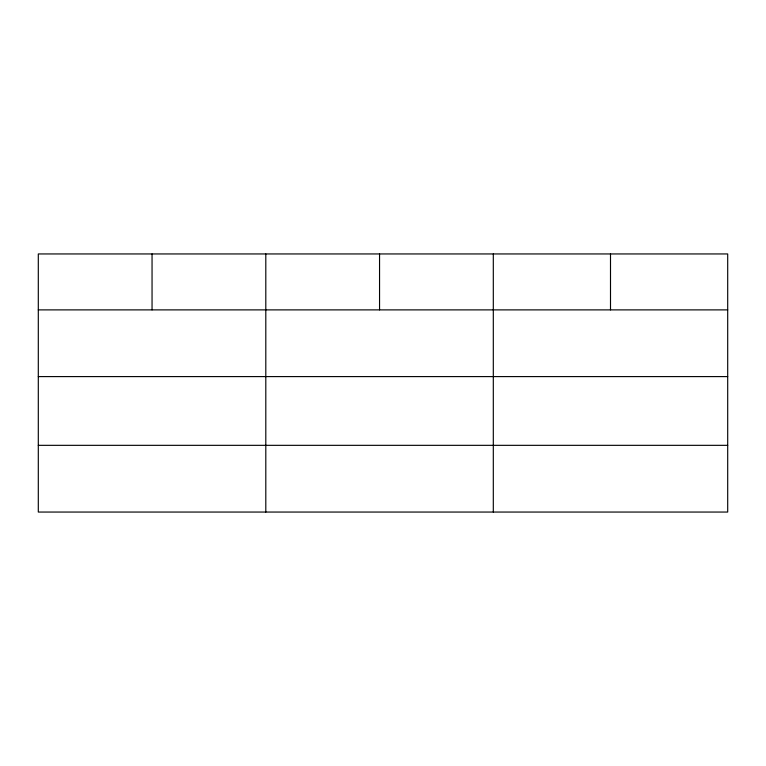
<?xml version="1.0" encoding="UTF-8"?>
<svg xmlns="http://www.w3.org/2000/svg" width="766" height="766" viewBox="0 0 766 766"><rect width="100%" height="100%" fill="white"/><g stroke="black" fill="none" stroke-linecap="round" stroke-linejoin="round"><path stroke-width="1.15" d="M727.7 376.594L727.7 253.948L38.3 253.948L38.3 512.052L727.7 512.052L727.7 376.594L38.3 376.594M38.3 309.885L727.7 309.885M38.3 445.333L727.7 445.333M610.502 253.948L610.502 309.885M493.304 253.948L493.304 512.052M379.553 253.948L379.553 309.885M265.802 253.948L265.802 512.052M152.051 253.948L152.051 309.885"/></g></svg>
